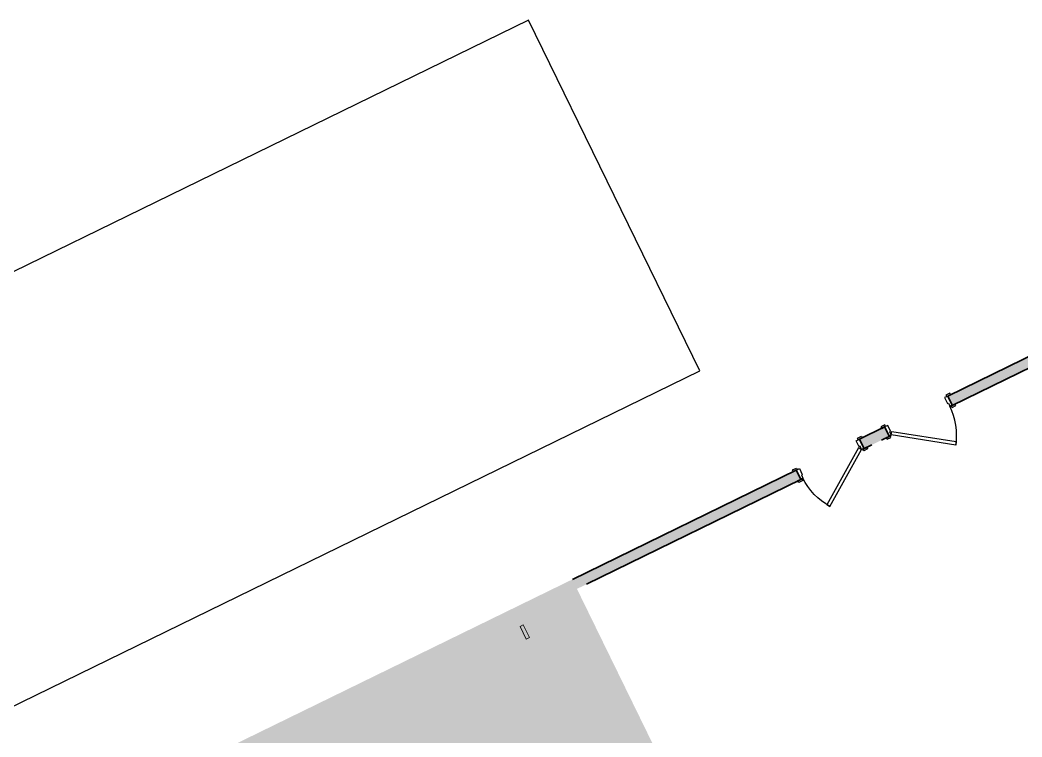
# Model space of a CAD drawing. Header units: metres. Extents: x 7511783 to 7512372, y 4692307 to 4692611.
# Drawn here: x 7511964.68 to 7511976.1, y 4692602.44 to 4692610.62 of the extents above; entities that cross this region are included whole.
import ezdxf

# ---------------------------------------------------------------- set-up
doc = ezdxf.new("R2010")
doc.units = ezdxf.units.M
for name, color, linetype, lineweight in [('A - Fill Zone_Pen_No__89', 123, 'Continuous', 0), ('A - Muret', 7, 'Continuous', 0), ('A - Muret_Pen_No__102', 254, 'Continuous', 0), ('A - Muret_Pen_No__7', 7, 'Continuous', 0), ('A - Pllaka Themel', 7, 'Continuous', 0), ('A - Shtyllat', 7, 'Continuous', 0), ('A - Shtyllat_Pen_No__1', 7, 'Continuous', 0), ('A1 - Bodrumi -1_Pen_No__42', 8, 'Continuous', 0), ('ARCHICAD Doors_Pen_No__42', 8, 'Continuous', 0)]:
    doc.layers.add(name, color=color, linetype=linetype, lineweight=lineweight)

# ---------------------------------------------------------------- blocks, each defined once
blk = doc.blocks.new('Slab_3', base_point=(4149.921746233384, -24950.38363985771))
at = {"layer": 'A1 - Bodrumi -1_Pen_No__42', "color": 8, "linetype": 'Continuous', "lineweight": 25, "flags": 128}
blk.add_lwpolyline([(4149.921746233384, -24950.38363985771), (27399.97811508918, -24950.70291485785), (27400.03921614596, -20501.23767778769), (4149.982847290156, -20500.91840278756)], close=True, dxfattribs=at)
blk = doc.blocks.new('Door 22')
at = {"layer": 'ARCHICAD Doors_Pen_No__42', "color": 8, "linetype": 'Continuous', "lineweight": 25}
for p, q in [((-260.3921784050518, 393.9747868736185), (-237.4491209510099, 426.7408686451782)), ((349.0569425459581, -32.76608177155968), (-260.3921784050518, 393.9747868736185)), ((-237.4491209510099, 426.7408686451782), (371.9999999999999, 0)), ((-387, 23.99999999999998), (-437, 23.99999999999998)), ((-437, 23.99999999999998), (-437, 4.99999999999999)), ((-437, 4.99999999999999), (-387, 4.99999999999999)), ((-400, 4.99999999999999), (-437, 4.99999999999999)), ((-400, 4.99999999999999), (-437, 4.99999999999999)), ((-375, 4.99999999999999), (-400, 4.99999999999999)), ((-400, 4.99999999999999), (-400, 0)), ((-400, 0), (-400, 4.99999999999999)), ((-400, 0), (-400, 4.99999999999999)), ((-400, 0), (-375, 0)), ((-372.0000000000001, 0), (-400, 0)), ((-400, 0), (-400, -115)), ((-400, -115), (-400, 0)), ((-400, -115), (-400, 0)), ((-387, 4.99999999999999), (-387, 23.99999999999998)), ((-375, 0), (-375, 4.99999999999999)), ((-372.0000000000001, -40), (-372.0000000000001, 0)), ((371.9999999999999, 0), (349.0569425459581, -32.76608177155968)), ((400, 0), (372.0000000000001, 0)), ((372.0000000000001, 0), (372.0000000000001, -40)), ((400, 4.99999999999999), (375, 4.99999999999999)), ((375, 4.99999999999999), (375, 0)), ((375, 0), (400, 0)), ((437, 23.99999999999998), (387, 23.99999999999998)), ((387, 23.99999999999998), (387, 4.99999999999999)), ((387, 4.99999999999999), (437, 4.99999999999999)), ((400, 0), (400, 4.99999999999999)), ((400, 0), (400, 4.99999999999999)), ((400, 0), (400, 4.99999999999999)), ((400, 4.99999999999999), (437, 4.99999999999999)), ((400, 4.99999999999999), (437, 4.99999999999999)), ((400, -115), (400, 0)), ((400, -115), (400, 0)), ((400, -115), (400, 0)), ((437, 4.99999999999999), (437, 23.99999999999998)), ((-360, -40), (-372.0000000000001, -40)), ((-360, -115), (-360, -40)), ((372.0000000000001, -40), (360, -40)), ((360, -40), (360, -115)), ((-387, -115), (-437, -115)), ((-437, -115), (-437, -134)), ((-400, -115), (-437, -115)), ((-400, -115), (-437, -115)), ((-437, -134), (-387, -134)), ((-400, -115), (-360, -115)), ((-387, -134), (-387, -115)), ((360, -115), (400, -115)), ((437, -115), (387, -115)), ((387, -115), (387, -134)), ((387, -134), (437, -134)), ((400, -115), (437, -115)), ((400, -115), (437, -115)), ((437, -134), (437, -115))]:
    blk.add_line(p, q, dxfattribs=at)
blk.add_arc((371.9999999999999, 0), 744, 145, 180, dxfattribs=at)
blk = doc.blocks.new('Wall_6', base_point=(37900, -16800.83534970144))
at = {"layer": 'A - Muret_Pen_No__102', "linetype": 'Continuous', "lineweight": 0}
for points in [[(37900, -16920.83534970144), (40740.00009834776, -16920.83534970144), (40740.00009834776, -16800.83530499791), (37900, -16800.83530499791)], [(41540.00005364424, -16800.83535141927), (41540.00005364424, -16920.83534970144), (41859.99999988948, -16920.83534970144), (41859.99999988948, -16800.83535141927)], [(46489.99998278386, -16800.83535141927), (42660.00001302424, -16800.83535141927), (42660.00001302424, -16920.83534970144), (46489.99998278386, -16920.83534970144)]]:
    blk.add_hatch(color=254, dxfattribs=at).paths.add_polyline_path(points)
at = {"layer": 'A - Muret_Pen_No__7', "color": 7, "linetype": 'Continuous', "lineweight": 35}
for p, q in [((40740, -16800.83534970144), (40703, -16800.83534970144)), ((40740, -16800.83534970144), (40740, -16915.83534970144)), ((41540, -16800.83534970144), (41577, -16800.83534970144)), ((41540, -16800.83534970144), (41540, -16915.83534970144)), ((41860, -16800.83534970144), (41823, -16800.83534970144)), ((41860, -16800.83534970144), (41860, -16915.83534970144)), ((42660, -16800.83534970144), (42696.99999999999, -16800.83534970144)), ((42660, -16800.83534970144), (42660, -16915.83534970144)), ((40740, -16920.83534970144), (40703, -16920.83534970144)), ((40740, -16915.83534970144), (40740, -16920.83534970144)), ((41540, -16915.83534970144), (41540, -16920.83534970144)), ((41540, -16920.83534970144), (41577, -16920.83534970144)), ((41860, -16920.83534970144), (41823, -16920.83534970144)), ((41860, -16915.83534970144), (41860, -16920.83534970144)), ((42660, -16915.83534970144), (42660, -16920.83534970144)), ((42660, -16920.83534970144), (42696.99999999999, -16920.83534970144))]:
    blk.add_line(p, q, dxfattribs=at)
at = {"layer": 'A - Muret_Pen_No__7', "color": 7, "linetype": 'Continuous', "lineweight": 35, "flags": 128}
for points in [[(40740.00009834776, -16800.83534970144), (37900, -16800.83534970144)], [(41860.00003576282, -16800.83534970144), (41540.00005364424, -16800.83534970144)], [(46490.00009834775, -16800.83534970144), (42659.99999105929, -16800.83534970144)], [(38019.99999999999, -16920.83534970144), (40740.00009834776, -16920.83534970144)], [(41540.00005364424, -16920.83534970144), (41640, -16920.83534970144)], [(41760, -16920.83534970144), (41860.00003576282, -16920.83534970144)], [(42659.99999105929, -16920.83534970144), (44515, -16920.83534970144)]]:
    blk.add_lwpolyline(points, dxfattribs=at)
at = {"layer": 'ARCHICAD Doors_Pen_No__42', "color": 8, "linetype": 'Continuous', "lineweight": 25, "xscale": -1, "zscale": 1000, "rotation": 180}
blk.add_blockref('Door 22', (41140, -16915.83534970144), dxfattribs=at)
at = {"layer": 'ARCHICAD Doors_Pen_No__42', "color": 8, "linetype": 'Continuous', "lineweight": 25, "zscale": 1000, "rotation": 180}
blk.add_blockref('Door 22', (42260, -16915.83534970144), dxfattribs=at)
blk = doc.blocks.new('Column_79', base_point=(436.0000000000009, 13819.91603487401))
at = {"layer": 'A - Shtyllat_Pen_No__1', "color": 7, "linetype": 'Continuous', "lineweight": 13, "flags": 128}
blk.add_lwpolyline([(456.0000000000009, 13899.91603487401), (416.0000000000009, 13899.91603487401), (416.0000000000009, 13739.91603487401), (456.0000000000009, 13739.91603487401)], close=True, dxfattribs=at)

msp = doc.modelspace()

# ---------------------------------------------------------------- hatches: boundary and pattern name
at = {"layer": 'A - Fill Zone_Pen_No__89', "linetype": 'Continuous', "lineweight": 0}
msp.add_hatch(color=254, dxfattribs=at).paths.add_polyline_path([(7511970.976465041, 4692604.238648811), (7511964.867027175, 4692601.252887776), (7511967.589338706, 4692595.682517957), (7511973.698776573, 4692598.668278991)])

# ---------------------------------------------------------------- block references
at = {"layer": 'A - Muret', "color": 7, "lineweight": 35, "xscale": 0.001, "yscale": 0.001, "zscale": 0.001, "rotation": 26.04535599708318}
msp.add_blockref('Wall_6', (7511970.976465041, 4692604.238648811), dxfattribs=at)
at = {"layer": 'A - Pllaka Themel', "color": 8, "linetype": 'Continuous', "lineweight": 25, "xscale": 0.001, "yscale": 0.001, "zscale": 0.001, "rotation": 26.04535599708318}
msp.add_blockref('Slab_3', (7511951.540304312, 4692596.409494572), dxfattribs=at)
at = {"layer": 'A - Shtyllat', "color": 7, "lineweight": 35, "xscale": 0.001, "yscale": 0.001, "zscale": 0.001, "rotation": 26.04535599708318}
msp.add_blockref('Column_79', (7511970.434354735, 4692603.639802909), dxfattribs=at)

doc.saveas('drawing.dxf')
